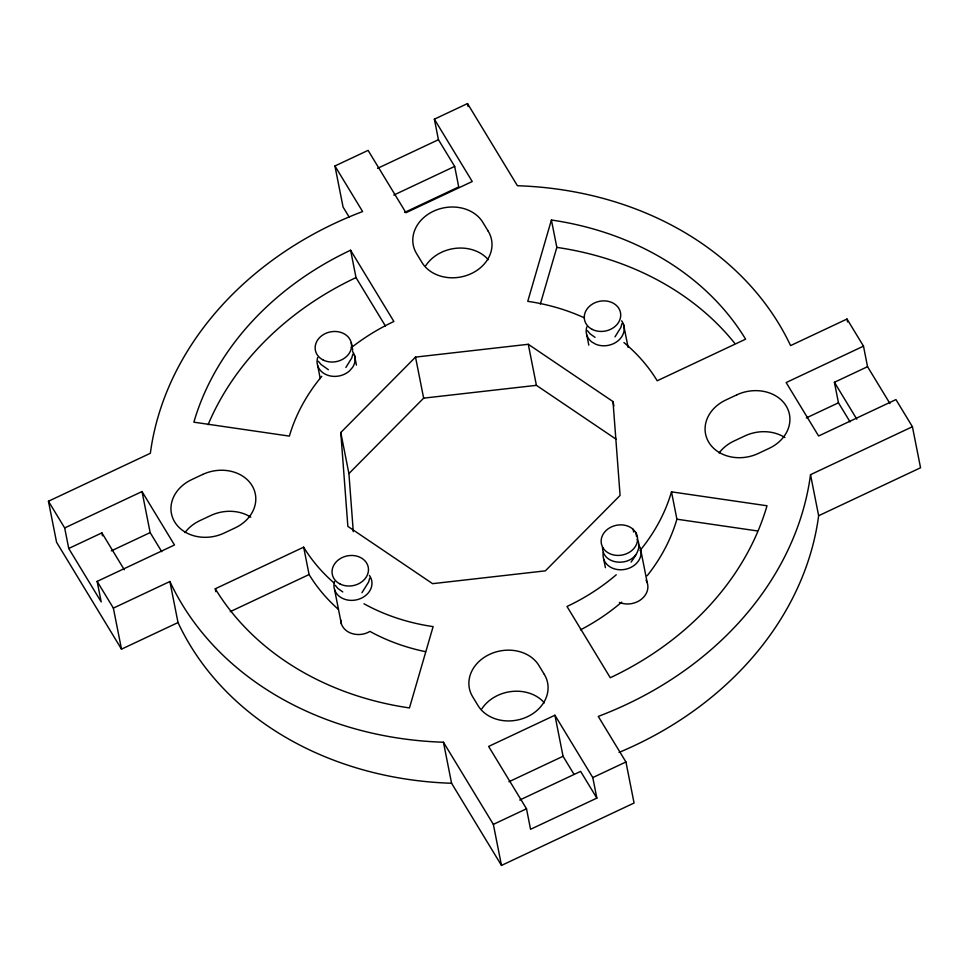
<?xml version="1.0" encoding="UTF-8"?>
<svg xmlns="http://www.w3.org/2000/svg" width="969" height="969" viewBox="0 0 969 969"><rect width="100%" height="100%" fill="white"/><g stroke="black" fill="none" stroke-linecap="round" stroke-linejoin="round"><path stroke-width="1.45" d="M352.849 354.133L351.723 358.07L345.86 367.469M369.734 578.13L368.595 582.054L361.946 592.713M621.977 323.537L620.838 327.474L614.988 336.873M623.927 342.541A198.015 163.579 -11.2 0 1 657.212 380.781L745.597 339.174A297.023 245.375 -11.2 0 0 551.409 220.011L527.754 301.335A198.015 163.579 -11.2 0 1 584.428 317.88M540.351 304.012L556.836 247.386L551.409 220.011M631.061 562.117C635.482 555.794 642.205 547.219 637.105 539.285M635.858 554.571C627.476 566.95 602.088 564.091 602.548 547.061M613.014 401.578L620.087 495.425L545.353 570.85L432.598 583.665L347.859 526.373L340.785 432.525L415.519 357.101L528.275 344.286L613.014 401.578L613.886 405.975M353.285 531.666L348.913 473.575L423.647 398.15L536.402 385.335L616.163 439.26M349.215 217.153L343.062 207.027L334.935 165.978L368.087 150.377L405.95 212.72L472.242 181.518L434.366 119.175L467.518 103.574L517.422 185.733A334.148 276.044 -11.2 0 1 790.583 345.594L847.015 319.031L863.488 346.151L867.546 366.682L889.966 403.576M377.559 168.352L438.436 139.706L434.366 119.175M393.789 195.072L454.667 166.414L438.436 139.706M404.618 212.417L458.725 186.944L454.667 166.414M863.488 346.151L786.15 382.549L818.611 435.989L895.95 399.591L912.423 426.723L810.52 474.677A334.148 276.044 -11.2 0 1 598.261 716.406L625.938 761.973L634.065 803.022L501.482 865.426L451.578 783.267A334.148 276.044 -11.2 0 1 178.017 622.558L121.5 649.157L56.577 542.277L48.45 501.239L150.352 453.274A334.148 276.044 -11.2 0 1 362.612 211.545L334.935 165.978M64.681 527.948L142.019 491.549L174.481 544.99L97.142 581.388L101.2 601.919L68.738 548.478L64.681 527.948L48.45 501.239M68.738 548.478L101.89 532.877L124.298 569.772M111.314 550.876L150.147 532.599L142.019 491.549M121.5 649.157L113.373 608.108L169.89 581.509A334.148 276.044 -11.2 0 0 443.451 742.23L493.354 824.377L501.482 865.426M215.845 591.659L215.275 588.777L303.66 547.17A198.015 163.579 -11.2 0 0 333.893 582.805M230.222 611.657L309.087 574.544A198.015 163.579 -11.2 0 0 338.302 609.295M850.067 421.89L838.464 402.801L834.406 382.283L867.546 366.682M806.329 417.93L838.464 402.801M619.058 752.416A334.148 276.044 -11.2 0 0 818.648 515.726L920.55 467.761L912.423 426.723M554.922 715.231L488.63 746.433L526.506 808.776L530.564 829.294L596.856 798.105L592.786 777.574L554.922 715.231L563.05 756.28L573.866 774.098M508.931 781.753L563.05 756.28M519.747 800.031L580.625 771.385L596.856 798.105M493.354 824.377L526.506 808.776M592.786 777.574L625.938 761.973M639.988 550.562A198.015 163.579 -11.2 0 0 671.493 491.84L767.012 505.77A297.023 245.375 -11.2 0 1 610.276 677.731L566.998 606.473A198.015 163.579 -11.2 0 0 616.26 574.762M671.493 491.84L676.907 519.202L757.504 530.964M595.039 337.345L590.109 333.857L587.48 330.708M328.37 369.698L320.981 364.453L318.353 361.304M342.796 591.938L337.866 588.449L335.238 585.288M635.749 532.441A18.338 15.153 -11.2 0 1 619.724 555.37A18.338 15.153 -11.2 0 1 602.706 534.985A18.338 15.153 -11.2 0 1 633.12 529.292L635.749 532.441L636.56 536.547M834.406 382.283L856.814 419.177M321.769 376.311A198.015 163.579 -11.2 0 0 289.38 436.111L193.861 422.181A297.023 245.375 -11.2 0 1 350.596 250.22L393.874 321.478A198.015 163.579 -11.2 0 0 351.299 347.689M350.596 250.232L356.011 277.594L385.383 325.935M150.147 532.599L161.738 551.688M97.142 581.388L113.373 608.108M334.596 589.733L341.367 623.939C345.545 635.034 360.65 637.227 369.916 631.376L373.065 633.12A198.015 163.579 -11.2 0 0 425.5 651.677M352.74 350.16L351.262 342.735M847.015 319.031L847.584 321.962M810.52 474.677L818.648 515.726M623.576 324.542L628.094 347.35M640.461 548.527L647.231 582.732M633.12 529.292L633.653 532.017M586.839 335.141L588.813 345.121M603.711 559.125L605.407 567.677M528.275 344.286L536.402 385.335M467.518 103.574L468.1 106.505M415.519 357.101L423.647 398.15M443.451 742.23L451.578 783.267M354.448 355.138L356.422 365.119M340.785 432.525L348.913 473.575M317.711 365.737L320.242 378.564M303.66 547.17L309.087 574.544M169.89 581.509L178.017 622.558M101.89 532.877L102.472 535.809M340.7 619.857L341.367 623.939M425.779 265.627A37.125 30.669 -11.2 0 1 488.279 259.716M352.522 351.42A19.15 15.819 -11.2 0 1 352.595 367.336L349.591 370.824A19.15 15.819 -11.2 0 1 326.614 374.833A19.15 15.819 -11.2 0 1 317.675 357.5M208.093 424.688A297.023 245.375 -11.2 0 1 356.011 277.594M556.836 247.386A297.023 245.375 -11.2 0 1 734.55 343.074M215.275 588.777A297.023 245.375 -11.2 0 0 409.463 707.939L433.119 626.616A198.015 163.579 -11.2 0 1 363.969 603.772M676.907 519.202A198.015 163.579 -11.2 0 1 647.159 575.768M621.674 602.137A198.015 163.579 -11.2 0 1 580.443 629.874M481.872 708.787A37.125 30.669 -11.2 0 1 544.36 702.864M719.107 452.971A37.125 30.669 -11.2 0 1 733.872 441.101L744.919 435.905A37.125 30.669 -11.2 0 1 784.926 437.564M250.801 517.18A37.125 30.669 -11.2 0 0 210.794 515.508L199.747 520.704A37.125 30.669 -11.2 0 0 184.982 532.575M621.65 320.824A19.15 15.819 -11.2 0 1 618.719 340.228A19.15 15.819 -11.2 0 1 595.741 344.237L591.793 341.96A19.15 15.819 -11.2 0 1 586.802 326.904M369.407 575.416A19.15 15.819 -11.2 0 1 355.514 600.041A19.15 15.819 -11.2 0 1 334.559 581.497M646.081 580.201A19.15 15.819 -11.2 0 1 641.769 598.939A19.15 15.819 -11.2 0 1 619.397 602.427M638.535 544.808A19.15 15.819 -11.2 0 1 625.453 569.288A19.15 15.819 -11.2 0 1 603.324 552.269M202.666 474.459L191.62 479.655A37.125 30.669 -11.2 0 0 174.711 521.976A37.125 30.669 -11.2 0 0 224.081 533.095L235.128 527.899A37.125 30.669 -11.2 0 0 252.037 485.578A37.125 30.669 -11.2 0 0 202.666 474.459M736.791 394.855L725.745 400.052A37.125 30.669 -11.2 0 0 708.836 442.373A37.125 30.669 -11.2 0 0 758.206 453.492L769.253 448.296A37.125 30.669 -11.2 0 0 786.162 405.975A37.125 30.669 -11.2 0 0 736.791 394.855M488.243 231.252L482.828 222.349A37.125 30.669 -11.2 0 0 433.458 211.23A37.125 30.669 -11.2 0 0 416.549 253.551L421.951 262.454A37.125 30.669 -11.2 0 0 471.334 273.573A37.125 30.669 -11.2 0 0 488.243 231.252M544.324 674.412L538.921 665.497A37.125 30.669 -11.2 0 0 489.539 654.378A37.125 30.669 -11.2 0 0 472.63 696.699L478.044 705.602A37.125 30.669 -11.2 0 0 527.415 716.721A37.125 30.669 -11.2 0 0 544.324 674.412M323.198 360.032A18.338 15.153 -11.2 0 0 351.553 346.684A18.338 15.153 -11.2 0 0 325.354 333.554A18.338 15.153 -11.2 0 0 323.198 360.032M592.325 329.436A18.338 15.153 -11.2 0 0 620.681 316.088A18.338 15.153 -11.2 0 0 594.481 302.958A18.338 15.153 -11.2 0 0 592.325 329.436M340.083 584.016A18.338 15.153 -11.2 0 0 368.438 570.668A18.338 15.153 -11.2 0 0 342.239 557.55A18.338 15.153 -11.2 0 0 340.083 584.016"/></g></svg>
